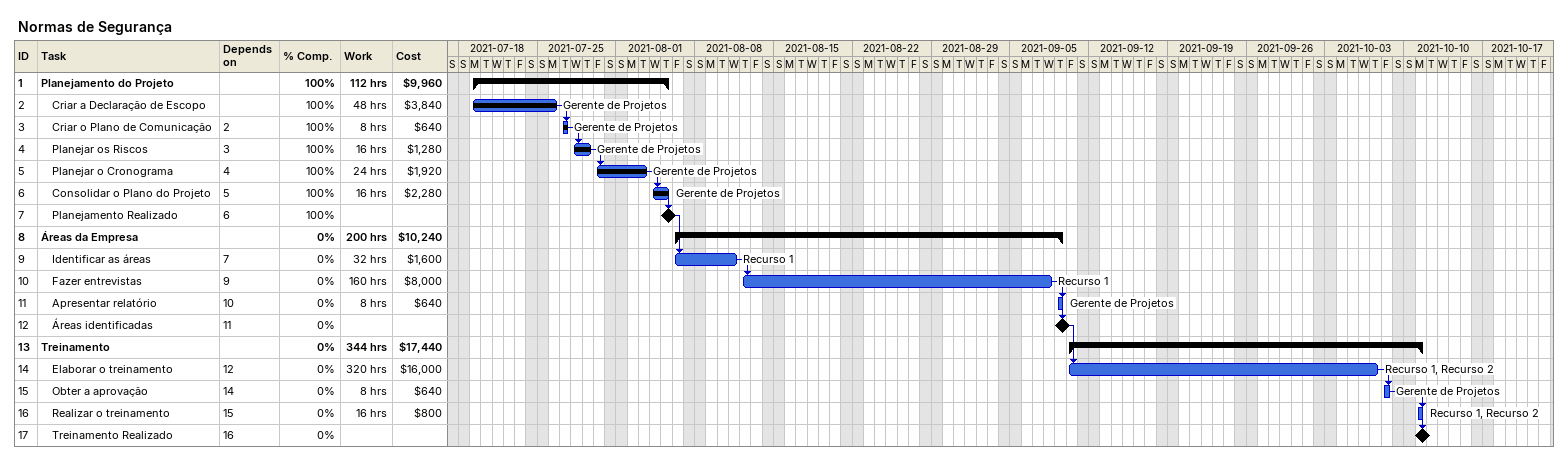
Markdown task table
Normas de Segurança

| ID | Level | Task | Start | Finish | Predecessors | Resources | % complete | Work (h) | Cost ($) |
|---|---|---|---|---|---|---|---|---|---|
| 1 | 1 | **Planejamento do Projeto** | 2021-07-19 | 2021-08-05 |  |  | 100 | 112 | 9960 |
| 2 | 2 | Criar a Declaração de Escopo | 2021-07-19 | 2021-07-26 |  | Gerente de Projetos | 100 | 48 | 3840 |
| 3 | 2 | Criar o Plano de Comunicação | 2021-07-27 | 2021-07-27 | 2 | Gerente de Projetos | 100 | 8 | 640 |
| 4 | 2 | Planejar os Riscos | 2021-07-28 | 2021-07-29 | 3 | Gerente de Projetos | 100 | 16 | 1280 |
| 5 | 2 | Planejar o Cronograma | 2021-07-30 | 2021-08-03 | 4 | Gerente de Projetos | 100 | 24 | 1920 |
| 6 | 2 | Consolidar o Plano do Projeto | 2021-08-04 | 2021-08-05 | 5 | Gerente de Projetos | 100 | 16 | 2280 |
| 7 | 2 | Planejamento Realizado (milestone) | 2021-08-05 | 2021-08-05 | 6 |  | 100 |  |  |
| 8 | 1 | **Áreas da Empresa** | 2021-08-06 | 2021-09-09 |  |  | 0 | 200 | 10240 |
| 9 | 2 | Identificar as áreas | 2021-08-06 | 2021-08-11 | 7 | Recurso 1 | 0 | 32 | 1600 |
| 10 | 2 | Fazer entrevistas | 2021-08-12 | 2021-09-08 | 9 | Recurso 1 | 0 | 160 | 8000 |
| 11 | 2 | Apresentar relatório | 2021-09-09 | 2021-09-09 | 10 | Gerente de Projetos | 0 | 8 | 640 |
| 12 | 2 | Áreas identificadas (milestone) | 2021-09-09 | 2021-09-09 | 11 |  | 0 |  |  |
| 13 | 1 | **Treinamento** | 2021-09-10 | 2021-10-11 |  |  | 0 | 344 | 17440 |
| 14 | 2 | Elaborar o treinamento | 2021-09-10 | 2021-10-07 | 12 | Recurso 1, Recurso 2 | 0 | 320 | 16000 |
| 15 | 2 | Obter a aprovação | 2021-10-08 | 2021-10-08 | 14 | Gerente de Projetos | 0 | 8 | 640 |
| 16 | 2 | Realizar o treinamento | 2021-10-11 | 2021-10-11 | 15 | Recurso 1, Recurso 2 | 0 | 16 | 800 |
| 17 | 2 | Treinamento Realizado (milestone) | 2021-10-11 | 2021-10-11 | 16 |  | 0 |  |  |
